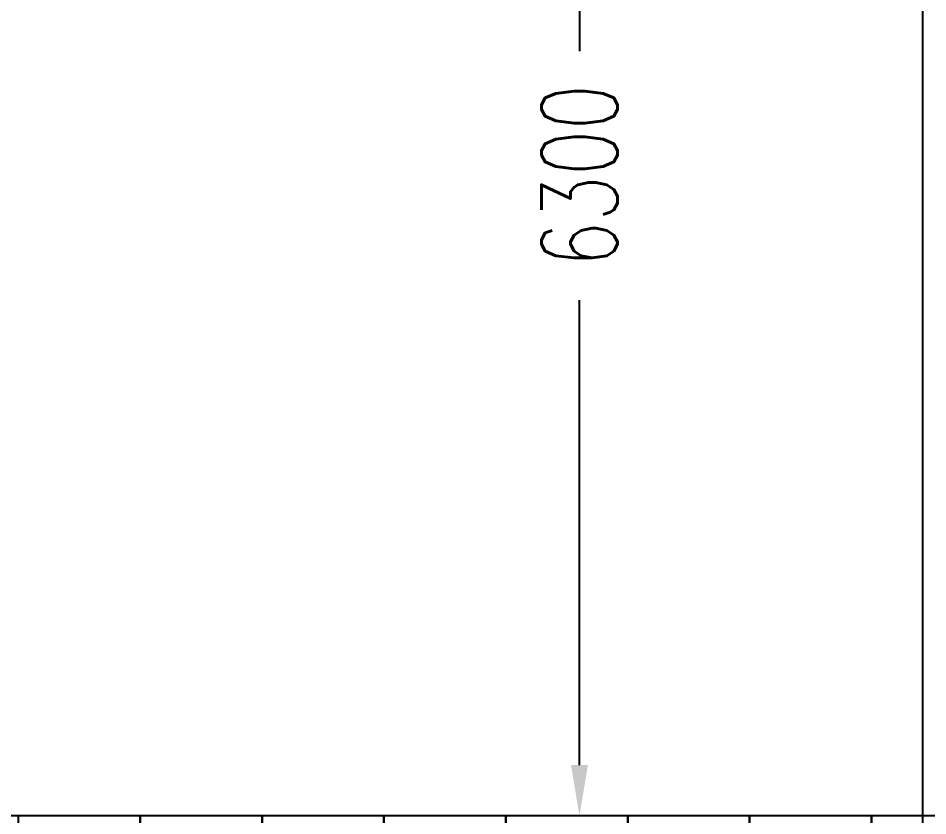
# Model space of a CAD drawing. Header units: millimetres. Extents: x -32710 to 654186, y -254124 to 420220.
# Drawn here: x 242800 to 247277, y 385950 to 389875 of the extents above; entities that cross this region are included whole.
import ezdxf

# ---------------------------------------------------------------- set-up
doc = ezdxf.new("R2010")
doc.units = ezdxf.units.MM
doc.header["$LTSCALE"] = 1000
doc.linetypes.add('TPH12-SEC-@E$0$CENTERK5', pattern=[6.916, 6.667, -0.083, 0.083, -0.083])
for name, color, linetype in [('DSMK', 10, 'Continuous'), ('Raised Floor', 1, 'Continuous'), ('TPH12-SEC-@E$0$H-SIN', 252, 'TPH12-SEC-@E$0$CENTERK5'), ('TPH12-SEC-@E$0$STEEL3', 252, 'Continuous')]:
    doc.layers.add(name, color=color, linetype=linetype)
doc.styles.add('aa-txt', font='simplex.shx', dxfattribs={"width": 0.7, "bigfont": 'chineset.shx'})
doc.dimstyles.new('adim-1500', dxfattribs={"dimscale": 1000, "dimtxt": 0.375, "dimasz": 0.25, "dimexe": 0.1, "dimexo": 0.5, "dimgap": 0.15, "dimtad": 0, "dimdec": 4, "dimtxsty": 'aa-txt', "dimcen": 3.75, "dimclrd": 3, "dimclre": 3, "dimclrt": 256, "dimadec": 0, "dimazin": 0, "dimtfac": 1, "dimtdec": 4, "dimtmove": 0, "dimatfit": 3, "dimfxl": 0.1, "dimarcsym": 0})

# ---------------------------------------------------------------- blocks, each defined once
blk = doc.blocks.new('TPH12-SEC-@E')
at = {"layer": 'TPH12-SEC-@E$0$H-SIN'}
blk.add_line((274800, 385950), (45200, 385950), dxfattribs=at)
at = {"layer": 'TPH12-SEC-@E$0$STEEL3'}
blk.add_line((247250, 393725), (247250, 385050), dxfattribs=at)
blk = doc.blocks.new('*D2552')
at = {"layer": 'DEFPOINTS', "color": 0}
for p in [(245562.5, 392250), (252569.3, 392250), (252569.3, 385950)]:
    blk.add_point(p, dxfattribs=at)
at = {"layer": 'DSMK', "color": 3, "lineweight": -2, "transparency": 16777216}
for p, q in [((252069.3, 392250), (245462.5, 392250)), ((245562.5, 392000), (245562.5, 389712.5)), ((245562.5, 386200), (245562.5, 388487.5)), ((252069.3, 385950), (245462.5, 385950))]:
    blk.add_line(p, q, dxfattribs=at)
at = {"layer": 'DSMK', "color": 3, "transparency": 16777216}
for points in [[(245520.8, 392000), (245604.1, 392000), (245562.5, 392250)], [(245520.8, 386200), (245604.1, 386200), (245562.5, 385950)]]:
    blk.add_solid(points, dxfattribs=at)
at = {"layer": 'DSMK', "transparency": 16777216, "insert": (245562.5, 389100), "char_height": 375, "attachment_point": 5, "rotation": 90, "style": 'aa-txt'}
blk.add_mtext('6300', dxfattribs=at)

msp = doc.modelspace()

# ---------------------------------------------------------------- linework, layer by layer
at = {"layer": 'Raised Floor'}
for points in [[(243400, 385950), (242800, 385950), (242800, 385900), (243400, 385900)], [(244000, 385950), (243400, 385950), (243400, 385900), (244000, 385900)], [(244600, 385950), (244000, 385950), (244000, 385900), (244600, 385900)], [(245200, 385950), (244600, 385950), (244600, 385900), (245200, 385900)], [(245800, 385950), (245200, 385950), (245200, 385900), (245800, 385900)], [(246400, 385950), (245800, 385950), (245800, 385900), (246400, 385900)], [(247000, 385950), (246400, 385950), (246400, 385900), (247000, 385900)], [(247600, 385950), (247000, 385950), (247000, 385900), (247600, 385900)]]:
    msp.add_lwpolyline(points, close=True, dxfattribs=at)

# ---------------------------------------------------------------- block references
msp.add_blockref('TPH12-SEC-@E', (0, 0))

# ---------------------------------------------------------------- dimensions: what is measured, and where the dimension line sits
at = {"layer": 'DSMK', "color": 8}
dim = msp.add_linear_dim(base=(245562.45222, 392250), p1=(252569.26117, 385950), p2=(252569.26117, 392250), angle=90, dimstyle='adim-1500', dxfattribs=at)
dim.commit()
dim.dimension.update_dxf_attribs({"geometry": '*D2552', "text_midpoint": (245562.45222, 389100)})

doc.saveas('drawing.dxf')
